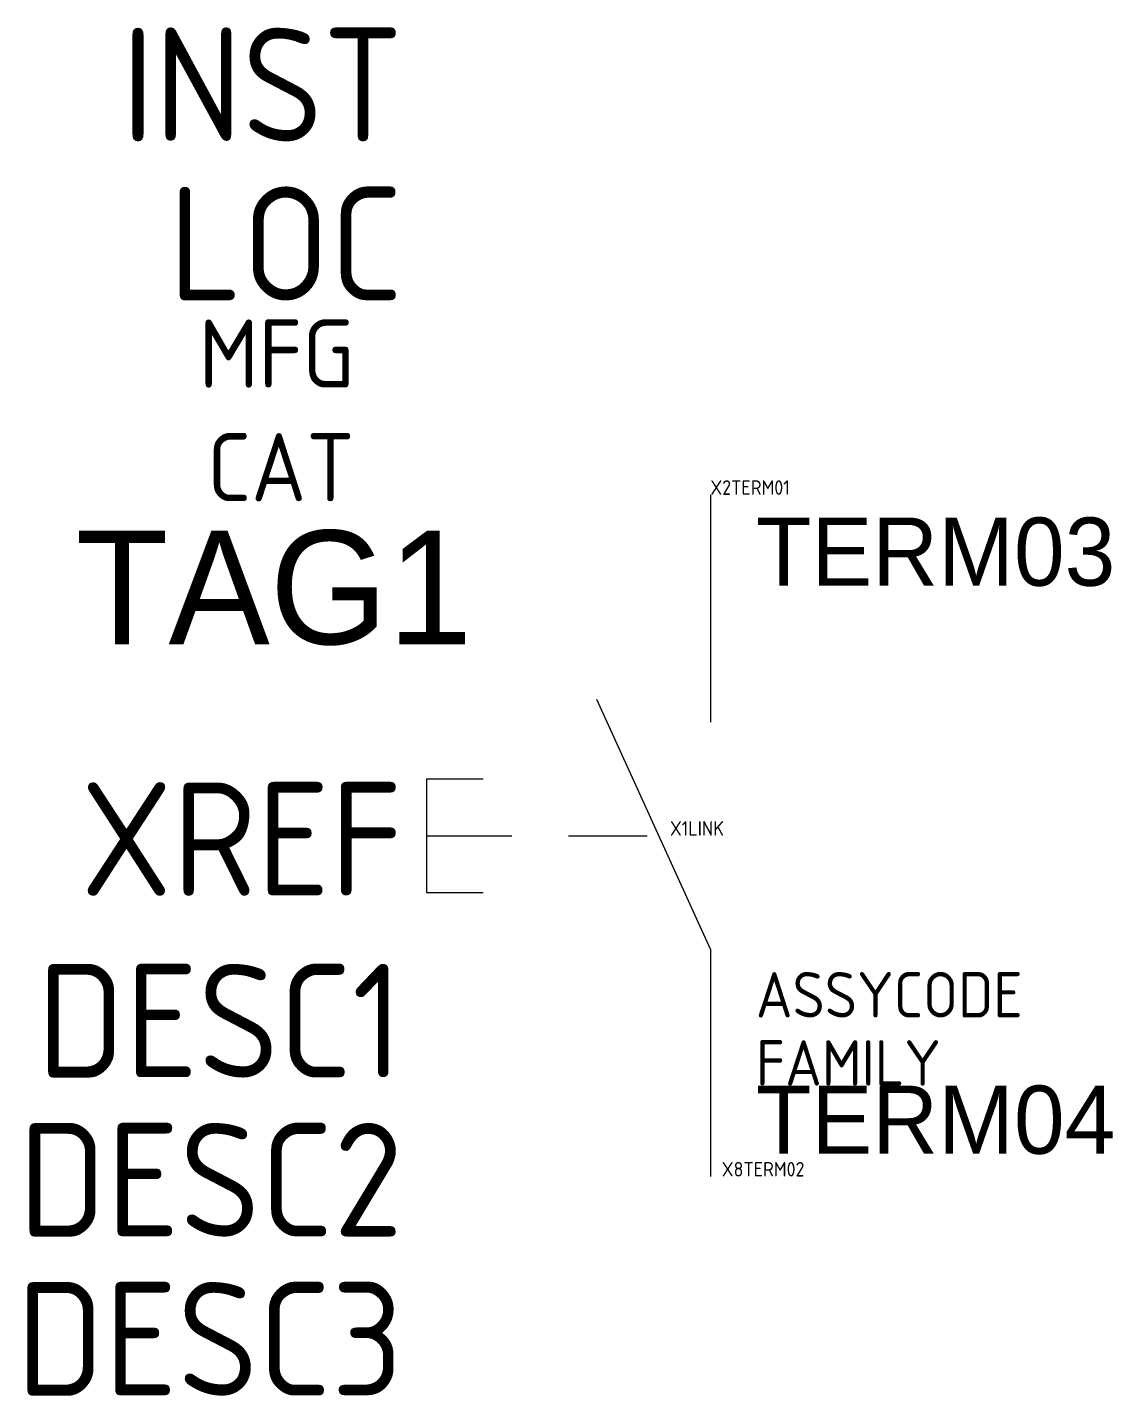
# Model space of a CAD drawing. Extents: x -25 to -1.1, y -12.3 to 17.8.
import ezdxf
from ezdxf.enums import TextEntityAlignment as Align

# ---------------------------------------------------------------- set-up
doc = ezdxf.new("R2010")
doc.units = 0
doc.header["$MEASUREMENT"] = 0
doc.styles.add('WD_IEC', font='isocp2.shx', dxfattribs={"width": 0.9, "height": 4})

msp = doc.modelspace()

# ---------------------------------------------------------------- linework, layer by layer
for p, q in [((-10, 7.5), (-10, 2.5)), ((-10, -2.5), (-12.5, 3)), ((-16.25, 1.25), (-16.25, -1.25)), ((-16.25, 1.25), (-15, 1.25)), ((-16.25, 0), (-14.375, 0)), ((-13.125, 0), (-11.389, 0)), ((-16.25, -1.25), (-15, -1.25)), ((-10, -2.5), (-10, -7.5))]:
    msp.add_line(p, q)

# ---------------------------------------------------------------- texts
at = {"style": 'WD_IEC'}
for tag, p in [('INST', (-16.766, 15.278)), ('LOC', (-16.766, 11.778)), ('DESC1', (-16.766, -5.322)), ('DESC2', (-16.766, -8.822)), ('DESC3', (-16.766, -12.322))]:
    msp.add_attdef(tag, text='', height=2.5, dxfattribs=at).set_placement(p, align=Align.RIGHT)
at = {"style": 'WD_IEC', "flags": 9}
for tag, text, p in [('MFG', 'ACKO', (-17.837, 9.859)), ('CAT', 'XB2-BLx1', (-17.837, 7.359))]:
    msp.add_attdef(tag, text=text, height=1.5, dxfattribs=at).set_placement(p, align=Align.RIGHT)
at = {"style": 'WD_IEC', "flags": 1}
for tag, p, s, height in [('X2TERM01', (-10, 7.5), '', 0.32), ('X1LINK', (-10.89, 0), '', 0.32), ('ASSYCODE', (-9, -4), '', 1), ('FAMILY', (-9, -5.5), 'PB_ACKO', 1), ('X8TERM02', (-9.75, -7.5), '', 0.32)]:
    msp.add_attdef(tag, p, s, height=height, dxfattribs=at)
for tag, p, s in [('TERM03', (-9, 5.5), '3'), ('TERM04', (-9, -7), '4')]:
    msp.add_attdef(tag, p, s, height=1.5)
msp.add_attdef('TAG1', text='S', height=2.5).set_placement((-15.241, 4.214), align=Align.RIGHT)
at = {"lineweight": 15, "style": 'WD_IEC'}
msp.add_attdef('XREF', text='', height=2.5, dxfattribs=at).set_placement((-16.766, -1.322), align=Align.RIGHT)

doc.saveas('drawing.dxf')
